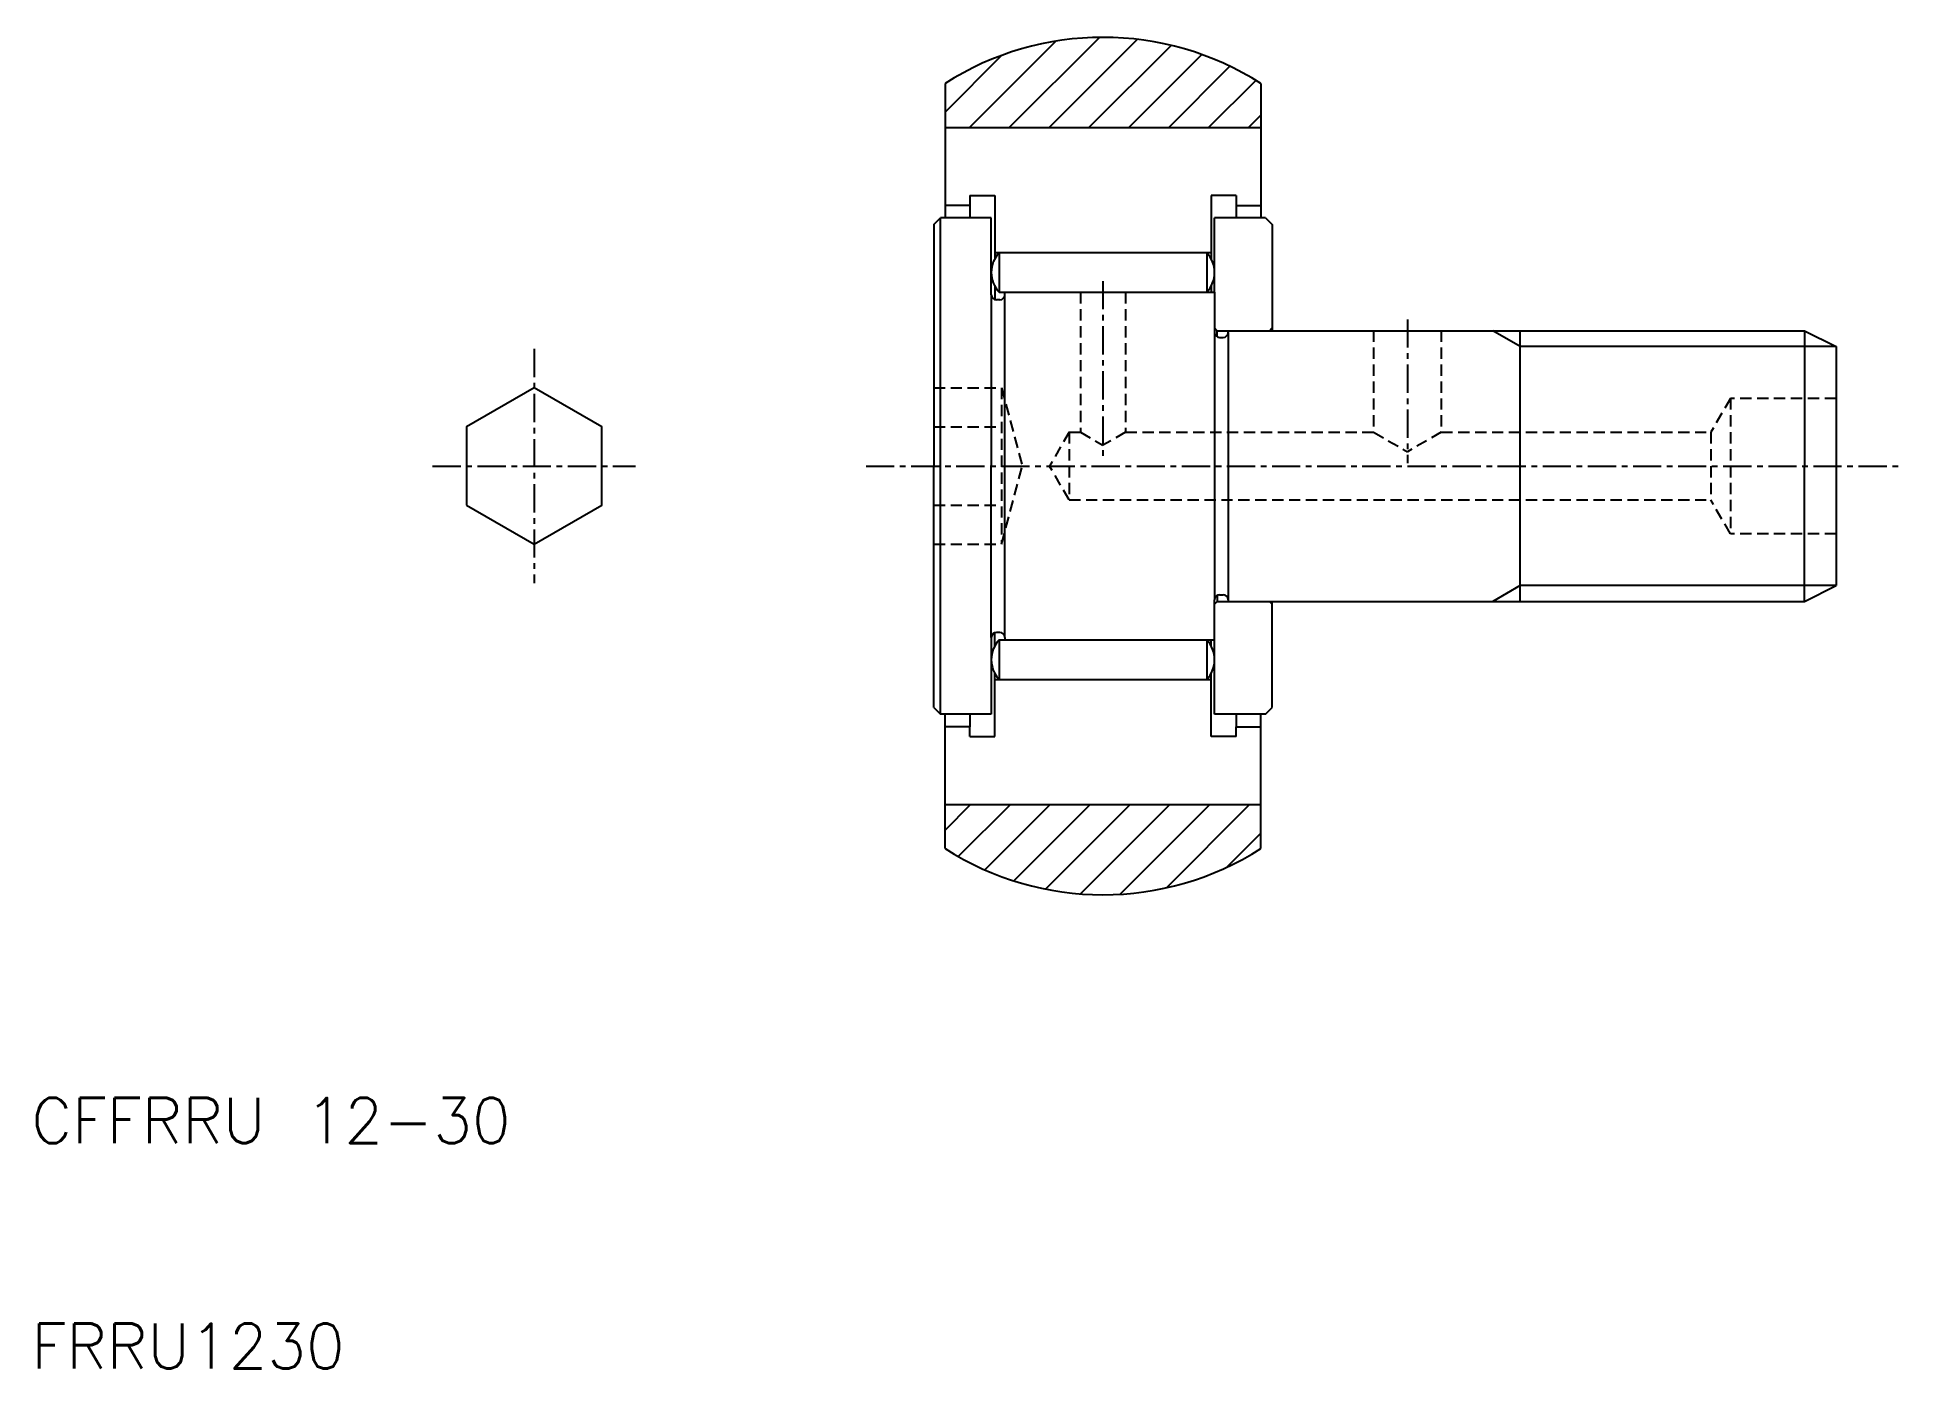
# Model space of a CAD drawing. Extents: x 10.3 to 93, y 10 to 69.
import ezdxf

# ---------------------------------------------------------------- set-up
doc = ezdxf.new("R2010")
doc.units = 0
doc.linetypes.add('CENTER', pattern=[2, 1.25, -0.25, 0.25, -0.25])
doc.linetypes.add('DASHED', pattern=[0.75, 0.5, -0.25])
doc.layers.get('0').update_dxf_attribs({"linetype": 'CONTINUOUS'})
doc.layers.add('CENTER', color=1, linetype='CENTER')
doc.styles.get("Standard").update_dxf_attribs({"font": 'txt.shx', "bigfont": 'bigfont.shx'})

# ---------------------------------------------------------------- blocks, each defined once
blk = doc.blocks.new('*X6')
at = {"color": 0, "linetype": 'CONTINUOUS'}
for p, q in [((308.952, -25.624), (312.782, -21.794)), ((310.72, -25.624), (314.719, -21.625)), ((312.487, -25.624), (316.398, -21.714)), ((314.255, -25.624), (317.899, -21.981)), ((307.875, -24.933), (310.383, -22.425)), ((316.023, -25.624), (319.261, -22.386)), ((317.791, -25.624), (320.507, -22.907)), ((319.558, -25.624), (321.652, -23.53)), ((321.326, -25.624), (321.875, -25.075)), ((307.875, -56.753), (309.004, -55.624)), ((308.463, -57.933), (310.772, -55.624)), ((309.64, -58.523), (312.539, -55.624)), ((310.923, -59.009), (314.307, -55.624)), ((312.327, -59.372), (316.075, -55.624)), ((313.881, -59.586), (317.843, -55.624)), ((315.633, -59.602), (319.61, -55.624)), ((317.686, -59.317), (321.378, -55.624)), ((320.359, -58.411), (321.875, -56.895))]:
    blk.add_line(p, q, dxfattribs=at)

msp = doc.modelspace()

# ---------------------------------------------------------------- linework, layer by layer
at = {"color": 7, "linetype": 'CONTINUOUS'}
for p, q in [((50.5, 66.954), (50.5, 61)), ((64.5, 66.954), (64.5, 61)), ((50.5, 65), (64.5, 65)), ((51.6, 61.55), (50.5, 61.55)), ((51.6, 61.99), (52.7, 61.99)), ((51.6, 61.99), (51.6, 61.55)), ((51.6, 61.55), (51.6, 61)), ((52.7, 61.99), (52.7, 59.46)), ((62.3, 61.99), (62.3, 59.46)), ((63.4, 61.99), (62.3, 61.99)), ((63.4, 61.99), (63.4, 61.55)), ((63.4, 61.55), (64.5, 61.55)), ((63.4, 61.55), (63.4, 61)), ((50, 60.7), (50.3, 61)), ((50, 60.7), (50, 50)), ((50.3, 39), (50.3, 61)), ((52.55, 61), (50.3, 61)), ((52.55, 57.595), (52.55, 61)), ((62.45, 57.7), (62.45, 61)), ((64.7, 61), (62.45, 61)), ((64.7, 61), (65, 60.7)), ((65, 60.7), (65, 56)), ((52.7, 59.46), (52.7, 59.182)), ((52.7, 59.46), (52.9, 59.46)), ((52.9, 59.46), (62.1, 59.46)), ((52.9, 59.46), (52.9, 57.7)), ((62.1, 59.46), (62.1, 57.7)), ((62.1, 59.46), (62.3, 59.46)), ((62.3, 59.46), (62.3, 59.182)), ((52.7, 57.978), (52.7, 57.383)), ((62.3, 57.978), (62.3, 57.7)), ((52.55, 57.595), (52.55, 50)), ((52.925, 57.37), (52.775, 57.37)), ((52.9, 57.7), (62.1, 57.7)), ((53.15, 57.595), (53.15, 57.7)), ((53.15, 42.405), (53.15, 57.595)), ((62.1, 57.7), (62.45, 57.7)), ((62.45, 57.7), (62.45, 55.925)), ((62.57, 56), (62.45, 56.12)), ((62.45, 55.925), (62.45, 44.075)), ((62.57, 56), (63.05, 56)), ((62.57, 55.726), (62.57, 56)), ((62.675, 55.7), (62.825, 55.7)), ((63.05, 56), (88.6, 56)), ((63.05, 55.925), (63.05, 56)), ((63.05, 55.925), (63.05, 44.075)), ((64.88, 56), (65, 56.12)), ((76, 44), (76, 56)), ((88.6, 56), (88.6, 50)), ((88.6, 56), (90, 55.3)), ((90, 55.3), (90, 44.7)), ((50, 39.3), (50, 50)), ((52.55, 42.405), (52.55, 50)), ((88.6, 44), (88.6, 50)), ((88.6, 44), (90, 44.7)), ((62.45, 44), (62.45, 44.075)), ((62.45, 42.3), (62.45, 44)), ((62.57, 44), (62.45, 43.88)), ((62.57, 44.274), (62.57, 44)), ((62.57, 44), (63.05, 44)), ((62.675, 44.3), (62.825, 44.3)), ((63.05, 44.075), (63.05, 44)), ((63.05, 44), (88.6, 44)), ((64.88, 44), (65, 43.88)), ((65, 39.3), (65, 44)), ((52.55, 42.405), (52.55, 39)), ((52.7, 42.022), (52.7, 42.617)), ((52.925, 42.63), (52.775, 42.63)), ((52.9, 42.3), (62.1, 42.3)), ((52.9, 42.3), (52.9, 40.54)), ((53.15, 42.405), (53.15, 42.3)), ((62.1, 42.3), (62.1, 40.54)), ((62.1, 42.3), (62.45, 42.3)), ((62.3, 42.022), (62.3, 42.3)), ((62.45, 39), (62.45, 42.3)), ((52.7, 40.54), (52.7, 40.818)), ((62.3, 40.54), (62.3, 40.818)), ((52.7, 40.54), (52.9, 40.54)), ((52.7, 38.01), (52.7, 40.54)), ((52.9, 40.54), (62.1, 40.54)), ((62.1, 40.54), (62.3, 40.54)), ((62.3, 38.01), (62.3, 40.54)), ((50, 39.3), (50.3, 39)), ((52.55, 39), (50.3, 39)), ((50.5, 33.046), (50.5, 39)), ((51.6, 39), (51.6, 38.45)), ((64.7, 39), (62.45, 39)), ((63.4, 39), (63.4, 38.45)), ((64.5, 33.046), (64.5, 39)), ((64.7, 39), (65, 39.3)), ((51.6, 38.45), (50.5, 38.45)), ((51.6, 38.01), (51.6, 38.45)), ((63.4, 38.45), (64.5, 38.45)), ((63.4, 38.01), (63.4, 38.45)), ((51.6, 38.01), (52.7, 38.01)), ((63.4, 38.01), (62.3, 38.01)), ((50.5, 35), (64.5, 35))]:
    msp.add_line(p, q, dxfattribs=at)
at = {"color": 3, "linetype": 'DASHED'}
for p, q in [((56.5, 57.7), (56.5, 51.5)), ((58.5, 57.7), (58.5, 51.5)), ((69.5, 56), (69.5, 51.5)), ((72.5, 56), (72.5, 51.5)), ((50, 53.464), (53, 53.464)), ((53, 53.464), (53, 46.536)), ((53, 53.464), (53.928, 50)), ((85.318, 53), (84.452, 51.5)), ((90, 53), (85.318, 53)), ((85.318, 53), (85.318, 47)), ((50, 51.732), (53, 51.732)), ((56, 51.5), (55.134, 50)), ((56, 51.5), (56.5, 51.5)), ((56, 51.5), (56, 48.5)), ((56.5, 51.5), (57.5, 50.923)), ((58.5, 51.5), (57.5, 50.923)), ((58.5, 51.5), (69.5, 51.5)), ((69.5, 51.5), (71, 50.634)), ((72.5, 51.5), (71, 50.634)), ((72.5, 51.5), (84.452, 51.5)), ((84.452, 51.5), (84.452, 48.5)), ((53, 46.536), (53.928, 50)), ((56, 48.5), (55.134, 50)), ((50, 48.268), (53, 48.268)), ((56, 48.5), (84.452, 48.5)), ((85.318, 47), (84.452, 48.5)), ((50, 46.536), (53, 46.536)), ((90, 47), (85.318, 47))]:
    msp.add_line(p, q, dxfattribs=at)
at = {"color": 3, "linetype": 'CONTINUOUS'}
for p, q in [((76, 55.3), (74.788, 56)), ((90, 55.3), (76, 55.3)), ((76, 44.7), (74.788, 44)), ((90, 44.7), (76, 44.7))]:
    msp.add_line(p, q, dxfattribs=at)
at = {"color": 7, "linetype": 'CONTINUOUS'}
msp.add_lwpolyline([(29.278, 48.268), (32.278, 46.536), (35.278, 48.268), (35.278, 51.732), (32.278, 53.464), (29.278, 51.732)], close=True, dxfattribs=at)
for centre, radius, start, end in [((57.5, 56), 13, 57.42103, 122.57897), ((53.831, 58.58), 1.281, 136.62187, 223.37813), ((61.169, 58.58), 1.281, 316.62187, 43.37813), ((52.775, 57.595), 0.225, 180, 270), ((52.925, 57.595), 0.225, 270, 0), ((62.675, 55.925), 0.225, 180, 270), ((62.825, 55.925), 0.225, 270, 0), ((62.675, 44.075), 0.225, 90, 180), ((62.825, 44.075), 0.225, 0, 90), ((52.775, 42.405), 0.225, 90, 180), ((53.831, 41.42), 1.281, 136.62187, 223.37813), ((52.925, 42.405), 0.225, 0, 90), ((61.169, 41.42), 1.281, 316.62187, 43.37813), ((57.5, 44), 13, 237.42103, 302.57897)]:
    msp.add_arc(centre, radius, start, end, dxfattribs=at)
at = {"layer": 'CENTER', "color": 1, "linetype": 'CENTER'}
for p, q in [((57.5, 58.2), (57.5, 50.423)), ((71, 56.5), (71, 50.134)), ((32.278, 55.196), (32.278, 44.804)), ((27.778, 50), (36.778, 50)), ((47, 50), (93, 50))]:
    msp.add_line(p, q, dxfattribs=at)

# ---------------------------------------------------------------- block references
at = {"color": 3, "linetype": 'CONTINUOUS'}
msp.add_blockref('*X6', (-257.375, 90.624), dxfattribs=at)

# ---------------------------------------------------------------- texts
at = {"color": 7, "linetype": 'CONTINUOUS'}
for s, p in [('CFFRRU 12-30', (10, 20)), ('FRRU1230', (10, 10))]:
    msp.add_text(s, height=2, dxfattribs=at).set_placement(p)

doc.saveas('drawing.dxf')
